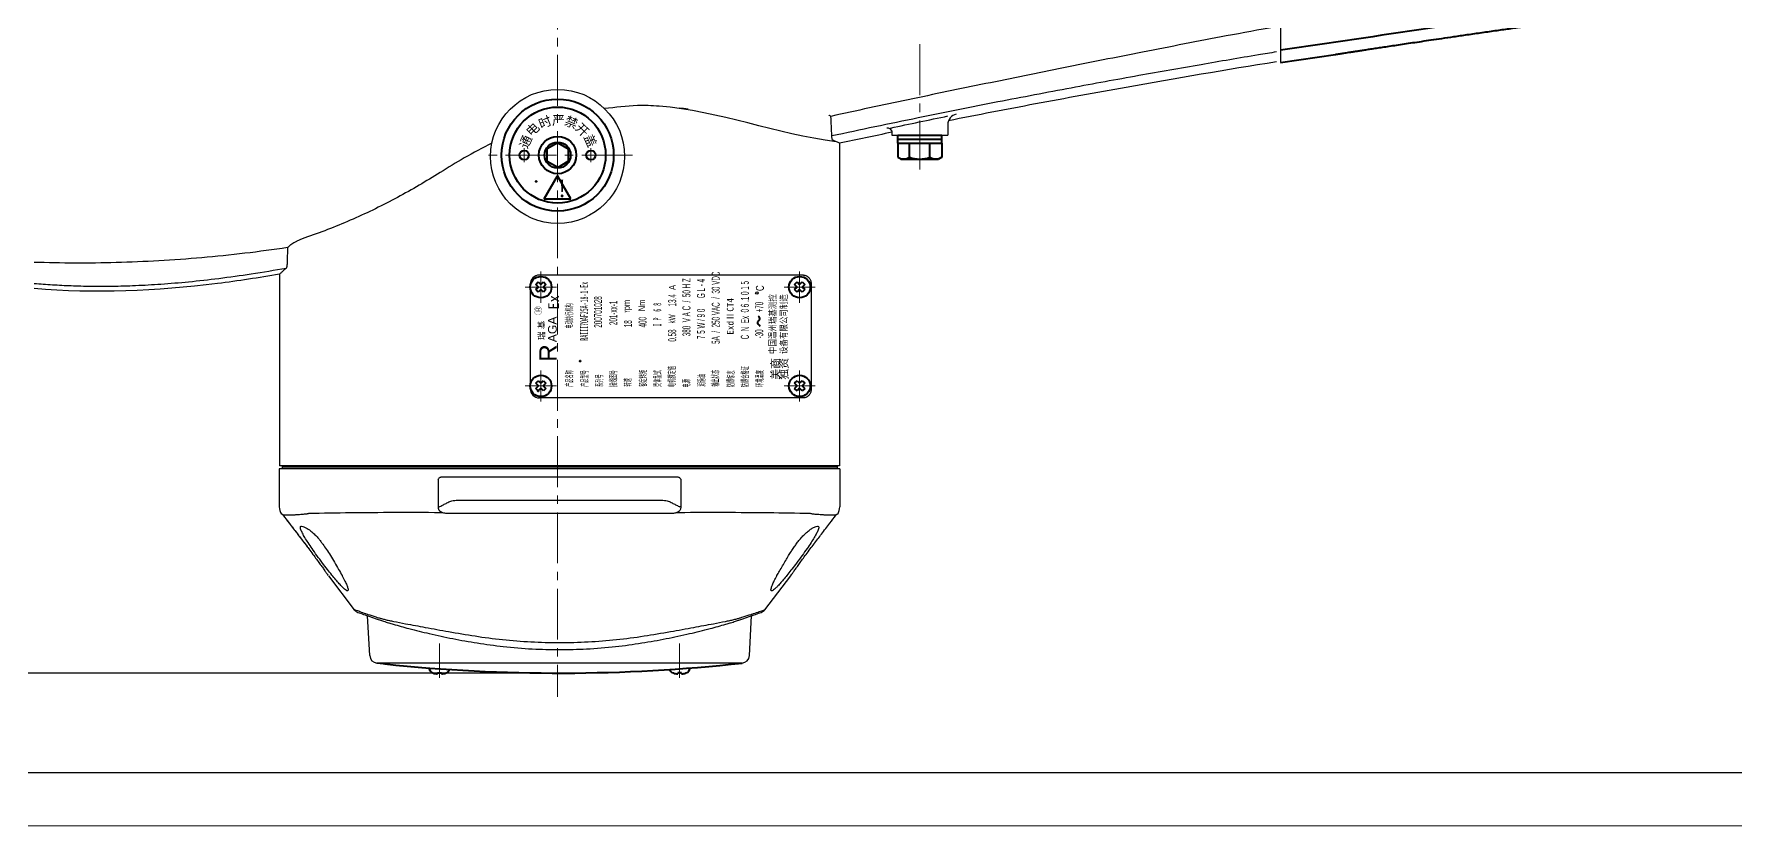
# Model space of a CAD drawing. Header units: millimetres. Extents: x 1758 to 4202, y 581 to 2263.
# Drawn here: x 2527 to 3165, y 581 to 878 of the extents above; entities that cross this region are included whole.
import ezdxf

# ---------------------------------------------------------------- set-up
doc = ezdxf.new("R2010")
doc.units = ezdxf.units.MM
doc.linetypes.add('CENTER2', pattern=[28.575, 19.05, -3.175, 3.175, -3.175])
for name, color, linetype, lineweight in [('1CEN', 4, 'CENTER2', 9), ('4-尺寸线', 3, 'Continuous', 13), ('单点划线', 1, 'CENTER2', 13), ('标注', 3, 'Continuous', 13), ('粗实线', 7, 'Continuous', 40), ('细实线', 3, 'Continuous', 13)]:
    doc.layers.add(name, color=color, linetype=linetype, lineweight=lineweight)
doc.styles.add('01', font='txt.shx')
doc.styles.add('STYLE1', font='txt.shx', dxfattribs={"width": 0.8, "height": 3, "bigfont": 'gbcbig.shx'})
doc.styles.add('style2', font='simhei.ttf')
doc.styles.add('STYLE5', font='SimSun.ttf', dxfattribs={"height": 3})
doc.styles.add('商标', font='SimSun.ttf')
doc.styles.add('英文3', font='arial.ttf')
doc.styles.add('英文RICH', font='arial.ttf', dxfattribs={"width": 0.45})
doc.dimstyles.new('工程标注', dxfattribs={"dimtxt": 6, "dimasz": 5, "dimexe": 1, "dimexo": 0, "dimgap": 1, "dimtad": 1, "dimdec": 0, "dimdsep": 46, "dimtxsty": 'STYLE1', "dimcen": 1, "dimclrd": 256, "dimclrt": 256, "dimadec": 0, "dimazin": 2, "dimtfac": 1, "dimtdec": 0, "dimtmove": 0, "dimatfit": 3, "dimfxl": 0, "dimtolj": 1, "dimarcsym": 0})

# ---------------------------------------------------------------- blocks, each defined once
blk = doc.blocks.new('*D9')
at = {"layer": 'DEFPOINTS', "color": 0, "ltscale": 10, "transparency": 16777216}
for p in [(2724.23, 1342.59), (2250.57, 638.45), (2724.23, 638.45)]:
    blk.add_point(p, dxfattribs=at)
at = {"layer": '细实线', "color": 0, "lineweight": -2, "ltscale": 10, "transparency": 16777216}
for p, q in [((2724.23, 1342.59), (2249.57, 1342.59)), ((2724.23, 638.45), (2249.57, 638.45))]:
    blk.add_line(p, q, dxfattribs=at)
at = {"layer": '细实线', "lineweight": -2, "ltscale": 10, "transparency": 16777216}
blk.add_line((2250.57, 1337.59), (2250.57, 643.45), dxfattribs=at)
at = {"layer": '细实线', "ltscale": 10, "transparency": 16777216}
for points in [[(2249.74, 1337.59), (2251.41, 1337.59), (2250.57, 1342.59)], [(2249.74, 643.45), (2251.41, 643.45), (2250.57, 638.45)]]:
    blk.add_solid(points, dxfattribs=at)
at = {"layer": '细实线', "ltscale": 10, "transparency": 16777216, "insert": (2242.07, 990.52), "char_height": 3, "attachment_point": 5, "rotation": 90, "style": 'STYLE1'}
blk.add_mtext('\\A1;{\\H5x;704}', dxfattribs=at)

msp = doc.modelspace()

# ---------------------------------------------------------------- hatches: boundary and pattern name
at = {"layer": '粗实线'}
for points in [[(2715.635, 822.682, 1), (2715.235, 822.682, 1)], [(2732.178, 755.357, 1), (2731.778, 755.357, 1)], [(2716.454, 744.223, 1), (2716.054, 744.223, 1)]]:
    msp.add_hatch(color=256, dxfattribs=at).paths.add_polyline_path(points)

# ---------------------------------------------------------------- linework, layer by layer
at = {"color": 7, "linetype": 'Continuous'}
for p, q in [((2994.508, 1099.722), (2994.508, 867.301)), ((2869.735, 843.964), (2869.735, 840.067)), ((2829.219, 836.988), (2829.219, 716.067)), ((2848.735, 841.655), (2848.735, 840.067)), ((2619.251, 787.931), (2619.251, 716.067)), ((2829.27, 715.039), (2619.2, 715.039)), ((2619.2, 715.039), (2619.2, 700.724)), ((2829.219, 716.067), (2619.251, 716.067)), ((2620.21, 716.067), (2620.21, 715.039)), ((2828.258, 715.567), (2620.212, 715.567)), ((2768.217, 715.567), (2768.217, 716.067)), ((2828.26, 716.067), (2828.26, 715.039)), ((2829.27, 715.039), (2829.27, 700.724)), ((2678.69, 711.038), (2678.69, 700.733)), ((2680.36, 712.038), (2768.109, 712.038)), ((2769.779, 700.733), (2769.779, 711.038)), ((2687.411, 703.249), (2761.059, 703.249)), ((2620.328, 698.033), (2619.985, 698.033)), ((2620.325, 698.033), (2620.565, 697.691)), ((2620.566, 697.689), (2620.568, 697.691)), ((2678.69, 700.733), (2679.087, 700.733)), ((2679.42, 699.171), (2679.494, 699.114)), ((2679.448, 698.671), (2679.518, 698.67)), ((2679.518, 698.67), (2680.343, 698.673)), ((2768.126, 698.673), (2768.951, 698.67)), ((2768.951, 698.67), (2769.022, 698.671)), ((2768.975, 699.114), (2769.05, 699.17)), ((2769.779, 700.733), (2769.383, 700.733)), ((2827.902, 697.691), (2827.903, 697.689)), ((2828.141, 698.033), (2828.484, 698.033)), ((2628.857, 686.847), (2628.856, 686.846)), ((2819.612, 686.847), (2819.613, 686.846)), ((2637.591, 674.935), (2647.309, 662.201)), ((2801.161, 662.201), (2810.879, 674.935)), ((2653.074, 645.007), (2652.294, 659.894)), ((2656.695, 658.381), (2656.696, 658.38)), ((2791.775, 658.381), (2791.775, 658.381)), ((2795.396, 645.007), (2796.176, 659.894)), ((2792.715, 642.18), (2655.755, 642.18)), ((2655.755, 642.18), (2661.714, 641.576))]:
    msp.add_line(p, q, dxfattribs=at)
for p, q in [((2848.735, 840.067), (2869.735, 840.067)), ((2815.658, 787.563), (2716.736, 787.563)), ((2713.236, 784.063), (2713.236, 745.063)), ((2713.236, 783.063), (2713.236, 746.063)), ((2818.597, 784.063), (2818.597, 745.063)), ((2815.658, 741.563), (2716.736, 741.563)), ((1782.957, 601.164), (4181.843, 601.164))]:
    msp.add_line(p, q)
at = {"const_width": 0.1}
msp.add_lwpolyline([(2716.16, 772.75, 1), (2716.16, 775.75, 1)], format="xyb", close=True, dxfattribs=at)
at = {"color": 7, "linetype": 'Continuous'}
for points in [[(2679.326, 711.704), (2679.37, 711.738), (2679.416, 711.77)], [(2769.054, 711.77), (2769.099, 711.738), (2769.144, 711.704)], [(2623.95, 697.704), (2624.021, 697.701), (2624.095, 697.692)], [(2824.374, 697.692), (2824.449, 697.701), (2824.52, 697.704)]]:
    msp.add_lwpolyline(points, dxfattribs=at)
msp.add_circle((2723.515, 832.059), 25.108, dxfattribs=at)
msp.add_circle((2798.198, 780.913), 0.455)
for centre, radius, start, end in [((2847.174, 840.9), 1.733, 25.813346, 98.080259), ((2873.735, 843.964), 4, 101.204323, 180), ((2716.736, 784.063), 3.5, 90, 180), ((2717.236, 783.063), 4, 90, 180), ((2814.236, 783.063), 4, 0, 90), ((2717.236, 746.063), 4, 180, 270), ((2716.736, 745.063), 3.5, 180, 270), ((2814.236, 746.063), 4, 270, 0)]:
    msp.add_arc(centre, radius, start, end)
for centre, radius, start, end in [((2624.201, 700.724), 5.002, 179.999998, 212.547758), ((2824.268, 700.724), 5.002, 327.452245, 0.000002), ((2649.694, 664.022), 3.001, 217.349362, 249.667574), ((2798.775, 664.022), 3.001, 290.332428, 322.650648), ((2656.071, 645.164), 3.001, 183, 263.954485), ((2792.399, 645.164), 3.001, 276.045515, 357)]:
    msp.add_arc(centre, radius, start, end, dxfattribs=at)
for points, knots in [([(2992.564, 880.59), (2986.424, 879.472), (2969.818, 876.39), (2943.336, 871.267), (2913.296, 865.265), (2883.996, 859.33), (2854.925, 853.335), (2835.585, 849.19), (2825.946, 847.07)], [80.1755459, 80.1755459, 80.1755459, 80.1755459, 98.8979295, 130.8461603, 161.0924422, 190.7999951, 220.5315689, 250.1381668, 250.1381668, 250.1381668, 250.1381668]), ([(2992.914, 871.206), (2990.668, 870.834), (2981.257, 869.266), (2964.076, 866.341), (2940.695, 862.222), (2915.317, 857.579), (2887.73, 852.323), (2857.811, 846.361), (2837.075, 842.019), (2826.307, 839.708)], [79.7256665, 79.7256665, 79.7256665, 79.7256665, 86.5549396, 108.3495572, 132.0087732, 157.7782846, 185.745657, 216.257774, 249.2996964, 249.2996964, 249.2996964, 249.2996964]), ([(2992.949, 867.503), (2974.14, 864.456), (2944, 859.345), (2903.037, 851.846), (2880.859, 847.554), (2869.998, 845.392)], [79.6370056, 79.6370056, 79.6370056, 79.6370056, 136.7984923, 171.3442618, 204.5660511, 204.5660511, 204.5660511, 204.5660511])]:
    msp.add_open_spline(points, degree=3, knots=knots, dxfattribs=at)
for points, start_tangent, end_tangent in [([(2827.961, 837.536), (2761.528, 850.863), (2753.43, 851.093), (2741.091, 849.989)], (-0.9922671, 0.1241213), (-0.9964883, -0.0837321)), ([(2825.946, 847.07), (2825.423, 847.362)], (-0.8721002, 0.4893274), (-0.8733257, 0.4871368)), ([(2826.307, 839.708), (2826.147, 843.448), (2825.946, 847.07)], (-0.0365444, 0.999332), (-0.0624223, 0.9980498)), ([(2698.91, 837.063), (2688.487, 831.459), (2679.438, 826.002)], (-0.8899984, -0.4559636), (-0.845509, -0.5339612)), ([(2826.7, 838.079), (2826.443, 838.591), (2826.353, 839.101), (2826.307, 839.708)], (-0.9192737, 0.3936189), (-0.0365445, 0.999332)), ([(2829.219, 836.988), (2828.103, 837.474), (2826.7, 838.079)], (-0.9163214, 0.4004435), (-0.9192584, 0.3936546)), ([(2679.438, 826.002), (2671.576, 821.221), (2663.505, 816.696), (2655.253, 812.471), (2646.856, 808.578), (2638.35, 805.039), (2629.778, 801.874)], (-0.845509, -0.5339612), (-0.9449727, -0.3271492)), ([(2622.302, 797.874), (2590.126, 794.092), (2558.002, 792.253), (2527.265, 792.359)], (-0.989251, -0.1462275), (-0.9994296, 0.0337709)), ([(2622.302, 797.874), (2622.192, 794.953), (2622.107, 791.976)], (-0.0426102, -0.9990918), (-0.0238952, -0.9997145)), ([(2623.047, 798.555), (2622.664, 798.205), (2622.302, 797.874)], (-0.738188, -0.674595), (-0.737426, -0.675428)), ([(2629.778, 801.874), (2628.427, 801.383), (2627.19, 800.885), (2626.076, 800.389), (2625.096, 799.901), (2624.26, 799.429), (2623.574, 798.978), (2623.047, 798.555)], (-0.9449727, -0.3271492), (-0.738188, -0.674595)), ([(2622.107, 791.976), (2622.067, 791.33), (2621.979, 790.756), (2621.719, 790.103)], (-0.0238953, -0.9997145), (-0.7524546, -0.6586441)), ([(2621.719, 790.103), (2608.703, 787.938), (2596.494, 786.231), (2585.191, 784.967), (2574.816, 784.099), (2565.306, 783.571), (2556.579, 783.327), (2548.55, 783.317), (2541.132, 783.5), (2534.236, 783.844), (2527.265, 784.324)], (-0.9843731, -0.1760954), (-0.9963024, 0.0859156)), ([(2619.251, 787.931), (2596.011, 784.411), (2527.265, 782.513)], (-0.9849686, -0.1727336), (-0.9963563, 0.0852879)), ([(2621.719, 790.103), (2620.336, 788.889), (2619.517, 788.166), (2619.251, 787.931)], (-0.7524531, -0.6586458), (-0.7486158, -0.6630041)), ([(2678.69, 711.038), (2679.006, 711.401), (2679.326, 711.704)], (0.6430498, 0.7658244), (0.7789246, 0.6271176)), ([(2679.416, 711.77), (2679.691, 711.913), (2680.007, 712.005), (2680.36, 712.038)], (0.8312798, 0.5558542), (1, 0)), ([(2768.109, 712.038), (2768.464, 712.005), (2768.779, 711.913), (2769.054, 711.77)], (1, 0), (0.8312798, -0.5558542)), ([(2769.144, 711.704), (2769.464, 711.401), (2769.779, 711.038)], (0.7789246, -0.6271176), (0.6430498, -0.7658244)), ([(2679.087, 700.733), (2680.38, 701.368), (2681.708, 702.048), (2683.075, 702.776)], (0.9015582, 0.4326579), (0.879312, 0.4762462)), ([(2683.075, 702.776), (2683.867, 702.995), (2684.938, 703.144), (2686.164, 703.226), (2687.411, 703.249)], (0.9264765, 0.3763527), (1, -0.0000116)), ([(2761.059, 703.249), (2762.303, 703.226), (2763.529, 703.145), (2764.602, 702.995), (2765.394, 702.776)], (1, 0.0000063), (0.9264618, -0.3763889)), ([(2765.394, 702.776), (2766.762, 702.048), (2768.09, 701.368), (2769.383, 700.733)], (0.879312, -0.4762462), (0.9015582, -0.4326579)), ([(2620.328, 698.033), (2620.385, 697.947)], (0.5389661, -0.8423274), (0.5560575, -0.8311438)), ([(2620.385, 697.947), (2620.509, 697.769)], (0.5560575, -0.8311438), (0.5913282, -0.806431)), ([(2620.509, 697.769), (2620.568, 697.691)], (0.5913282, -0.806431), (0.6069053, -0.7947742)), ([(2620.566, 697.689), (2622.901, 694.637), (2625.979, 690.609), (2628.856, 686.846)], (0.607487, -0.7943296), (0.6072023, -0.7945473)), ([(2620.568, 697.691), (2620.97, 697.693)], (0.999995, 0.0031582), (0.9999946, 0.0032773)), ([(2620.568, 697.691), (2623.309, 694.106), (2626.072, 690.492), (2628.857, 686.847)], (0.6074964, -0.7943224), (0.607207, -0.7945437)), ([(2620.97, 697.693), (2621.477, 697.693), (2622.045, 697.693), (2622.653, 697.696), (2623.29, 697.7), (2623.95, 697.704)], (0.9999946, 0.0032773), (0.9999928, 0.0037819)), ([(2624.095, 697.692), (2624.36, 697.72), (2624.702, 697.757), (2625.137, 697.802), (2625.687, 697.851), (2626.375, 697.902), (2627.229, 697.96), (2628.287, 698.037), (2629.603, 698.18)], (0.9955364, 0.0943786), (0.988949, 0.1482558)), ([(2629.603, 698.18), (2629.915, 698.241), (2630.248, 698.347)], (0.9904029, 0.1382101), (0.9345027, 0.3559561)), ([(2630.248, 698.347), (2645.917, 698.598), (2662.325, 698.699), (2679.448, 698.671)], (0.9997644, 0.0217073), (0.9999866, -0.0051834)), ([(2678.69, 700.733), (2678.708, 700.457), (2678.763, 700.181), (2678.857, 699.908), (2678.992, 699.645), (2679.164, 699.4)], (0.000026, -1), (0.6281624, -0.7780823)), ([(2679.164, 699.4), (2679.42, 699.171)], (0.6958842, -0.718154), (0.7869006, -0.6170798)), ([(2679.494, 699.114), (2679.892, 698.867), (2680.343, 698.673)], (0.8043587, -0.594144), (0.9441741, -0.3294471)), ([(2680.343, 698.673), (2681.082, 698.456), (2681.905, 698.381)], (0.9224703, -0.3860681), (0.9999997, -0.0008061)), ([(2681.905, 698.381), (2684.857, 698.378), (2688.123, 698.376), (2691.76, 698.373), (2695.822, 698.371), (2700.364, 698.369), (2705.435, 698.367), (2711.061, 698.365), (2717.292, 698.364), (2724.235, 698.364)], (0.9999995, -0.0010437), (1, -0.0000029)), ([(2724.235, 698.364), (2731.137, 698.364), (2737.344, 698.365), (2742.957, 698.367), (2748.024, 698.369), (2752.573, 698.371), (2756.65, 698.373), (2760.307, 698.375), (2763.594, 698.378), (2766.564, 698.381)], (1, 0.000003), (0.9999995, 0.0010439)), ([(2766.564, 698.381), (2767.13, 698.416), (2767.653, 698.515), (2768.126, 698.673)], (0.9999994, 0.0011111), (0.922764, 0.3853656)), ([(2768.126, 698.673), (2768.58, 698.868), (2768.975, 699.114)], (0.9440272, 0.3298675), (0.8040407, 0.5945743)), ([(2769.022, 698.671), (2786.144, 698.699), (2802.552, 698.598), (2818.222, 698.347)], (0.9999866, 0.0051825), (0.9997644, -0.0217068)), ([(2769.05, 699.17), (2769.305, 699.4)], (0.7869199, 0.6170552), (0.6958941, 0.7181444)), ([(2769.305, 699.4), (2769.566, 699.806), (2769.724, 700.254), (2769.779, 700.733)], (0.6270115, 0.77901), (-0.0007388, 0.9999997)), ([(2818.222, 698.347), (2818.558, 698.24), (2818.867, 698.18)], (0.9321075, -0.3621816), (0.9896672, -0.1433836)), ([(2818.867, 698.18), (2820.294, 698.028), (2821.439, 697.946), (2822.347, 697.884), (2823.06, 697.827), (2823.618, 697.773), (2824.049, 697.726), (2824.374, 697.692)], (0.9889927, -0.1479646), (0.9954739, -0.0950356)), ([(2819.613, 686.846), (2822.449, 690.555), (2825.527, 694.582), (2827.903, 697.689)], (0.607202, 0.7945475), (0.6074867, 0.7943299)), ([(2824.52, 697.704), (2825.201, 697.7), (2825.854, 697.695), (2826.468, 697.692), (2827.03, 697.693), (2827.519, 697.693), (2827.902, 697.691)], (0.9999929, -0.0037811), (0.9999938, -0.0035207)), ([(2827.902, 697.691), (2827.959, 697.767)], (0.6069081, 0.794772), (0.5917975, 0.8060867)), ([(2827.959, 697.767), (2828.085, 697.948)], (0.5917975, 0.8060867), (0.5558936, 0.8312535)), ([(2828.085, 697.948), (2828.141, 698.033)], (0.5558935, 0.8312535), (0.5389445, 0.8423413)), ([(2627.323, 692.088), (2627.097, 692.933), (2627.19, 693.382), (2627.554, 693.465)], (-0.368783, 0.9295155), (0.9856516, -0.1687923)), ([(2635.417, 679.65), (2633.278, 682.548), (2631.466, 685.113), (2629.962, 687.358), (2628.766, 689.276), (2627.883, 690.86), (2627.323, 692.088)], (-0.6018231, 0.7986295), (-0.368783, 0.9295155)), ([(2627.554, 693.465), (2628.375, 693.241)], (0.9911632, -0.1326478), (0.9348212, -0.3551186)), ([(2628.375, 693.241), (2629.403, 692.759), (2630.487, 692.07), (2631.636, 691.156), (2632.826, 690.014), (2633.854, 688.873), (2634.73, 687.795)], (0.9348212, -0.3551186), (0.6144078, -0.7889886)), ([(2812.982, 686.789), (2813.979, 688.099), (2815.15, 689.484), (2816.492, 690.848), (2817.785, 691.926), (2818.952, 692.695), (2820.036, 693.219)], (0.5898409, 0.8075195), (0.9309304, 0.3651965)), ([(2821.147, 692.091), (2820.589, 690.864), (2819.706, 689.281), (2818.511, 687.363), (2817.007, 685.119), (2815.194, 682.552), (2813.053, 679.65)], (-0.3685846, -0.9295942), (-0.6017965, -0.7986495)), ([(2820.036, 693.219), (2820.915, 693.465)], (0.9309304, 0.3651965), (0.9911514, 0.132736)), ([(2820.915, 693.465), (2821.279, 693.382), (2821.372, 692.934), (2821.147, 692.091)], (0.9856575, 0.1687579), (-0.3685846, -0.9295942)), ([(2628.856, 686.846), (2630.244, 685.017), (2631.808, 682.927), (2633.145, 681.116), (2634.312, 679.517), (2635.351, 678.078), (2636.253, 676.819), (2636.964, 675.819)], (0.6071963, -0.7945519), (0.5784559, -0.8157137)), ([(2628.857, 686.847), (2629.826, 685.574)], (0.6071981, -0.7945505), (0.6035787, -0.7973035)), ([(2629.826, 685.574), (2630.354, 684.875)], (0.6035787, -0.7973035), (0.6016159, -0.7987855)), ([(2634.73, 687.795), (2635.488, 686.789)], (0.6144078, -0.7889886), (0.5898411, -0.8075193)), ([(2635.488, 686.789), (2636.875, 684.795), (2638.325, 682.537), (2639.869, 679.987), (2641.431, 677.291), (2642.735, 674.954)], (0.5898284, -0.8075286), (0.4793346, -0.8776322)), ([(2805.734, 674.953), (2806.69, 676.675), (2807.841, 678.69), (2809.002, 680.662), (2810.1, 682.465), (2811.12, 684.073), (2812.075, 685.506)], (0.4793511, 0.8776232), (0.5652924, 0.8248906)), ([(2811.505, 675.819), (2812.214, 676.815), (2813.112, 678.069), (2814.148, 679.503), (2815.311, 681.097), (2816.643, 682.902), (2818.198, 684.981), (2819.614, 686.846)], (0.5785374, 0.8156559), (0.6072004, 0.7945487)), ([(2812.075, 685.506), (2812.982, 686.789)], (0.5652924, 0.8248906), (0.5898513, 0.8075119)), ([(2643.674, 669.881), (2642.787, 670.717), (2641.677, 671.899), (2640.377, 673.393), (2638.893, 675.189), (2637.237, 677.275), (2635.417, 679.65)], (-0.7642895, 0.6448733), (-0.6018097, 0.7986395)), ([(2813.053, 679.65), (2811.365, 677.445), (2809.822, 675.494), (2808.422, 673.785), (2807.177, 672.331), (2806.096, 671.143), (2805.189, 670.235), (2804.481, 669.627)], (-0.6017948, -0.7986507), (-0.778435, -0.6277252)), ([(2636.964, 675.819), (2637.419, 675.177), (2637.565, 674.97)], (0.5784559, -0.8157137), (0.5767748, -0.8169032)), ([(2642.735, 674.954), (2642.803, 674.829)], (0.4793347, -0.8776322), (0.4783882, -0.8781484)), ([(2642.803, 674.829), (2643.797, 672.925), (2644.497, 671.378)], (0.4818478, -0.8762549), (0.3552959, -0.9347539)), ([(2644.898, 670.221), (2644.983, 669.509), (2644.775, 669.256), (2644.331, 669.396), (2643.674, 669.881)], (0.3306269, -0.9437616), (-0.7642895, 0.6448733)), ([(2644.497, 671.378), (2644.898, 670.221)], (0.3552959, -0.9347539), (0.3306269, -0.9437616)), ([(2804.481, 669.627), (2803.951, 669.303), (2803.603, 669.287), (2803.478, 669.64), (2803.621, 670.399)], (-0.778435, -0.6277252), (0.3197551, 0.9475002)), ([(2803.621, 670.399), (2804.038, 671.537), (2804.721, 673.023), (2805.666, 674.827)], (0.3197551, 0.9475002), (0.4818251, 0.8762674)), ([(2805.666, 674.827), (2805.734, 674.953)], (0.4783843, 0.8781506), (0.4793511, 0.8776232)), ([(2810.879, 674.935), (2811.051, 675.178), (2811.505, 675.819)], (0.5765519, 0.8170605), (0.5785374, 0.8156559)), ([(2649.835, 661.317), (2648.066, 661.933), (2647.309, 662.201), (2648.007, 661.954)], (-0.9462889, 0.3233224), (0.9427904, -0.3333861)), ([(2648.651, 661.208), (2649.602, 660.859), (2649.633, 660.848)], (0.937991, -0.3466596), (0.9394665, -0.3426406)), ([(2649.633, 660.848), (2651.883, 660.039)], (0.9394665, -0.3426406), (0.9424608, -0.3343167)), ([(2649.835, 661.317), (2652.079, 660.559)], (0.946266, -0.3233895), (0.9484776, -0.3168441)), ([(2651.883, 660.039), (2652.426, 659.846)], (0.9424608, -0.3343167), (0.9431063, -0.3324914)), ([(2652.079, 660.559), (2652.374, 660.461)], (0.9484776, -0.3168441), (0.9488335, -0.3157767)), ([(2652.374, 660.461), (2655.353, 659.492)], (0.9488335, -0.3157767), (0.9532093, -0.3023111)), ([(2652.426, 659.846), (2655.15, 658.902)], (0.9431063, -0.3324914), (0.9465069, -0.3226835)), ([(2655.15, 658.902), (2656.696, 658.38)], (0.9465069, -0.3226835), (0.9486381, -0.3163634)), ([(2655.353, 659.492), (2656.376, 659.18)], (0.9539067, -0.3001032), (0.9590955, -0.2830826)), ([(2656.376, 659.18), (2657.536, 658.851)], (0.9590955, -0.2830826), (0.9649766, -0.262336)), ([(2656.695, 658.381), (2658.234, 657.876), (2660.165, 657.271)], (0.9485936, -0.3164968), (0.9564524, -0.2918883)), ([(2657.536, 658.851), (2658.874, 658.507), (2660.444, 658.16)], (0.9649766, -0.262336), (0.9808541, -0.1947442)), ([(2660.165, 657.271), (2660.228, 657.252), (2661.854, 656.769)], (0.9564524, -0.2918883), (0.9605064, -0.2782578)), ([(2660.444, 658.16), (2662.063, 657.825)], (0.9784617, -0.2064284), (0.9800859, -0.1985738)), ([(2662.063, 657.825), (2666.511, 656.959), (2673.887, 655.589), (2682.675, 654.001), (2692.56, 652.344)], (0.9800859, -0.1985738), (0.9878362, -0.1554982)), ([(2755.911, 652.345), (2765.797, 654.001), (2774.585, 655.59), (2781.961, 656.959), (2786.408, 657.826)], (0.9878346, 0.1555081), (0.9800848, 0.1985797)), ([(2786.408, 657.826), (2788.027, 658.16)], (0.9800848, 0.1985797), (0.9784611, 0.2064313)), ([(2786.617, 656.769), (2788.205, 657.241), (2788.305, 657.271)], (0.9605058, 0.27826), (0.9564524, 0.2918882)), ([(2788.027, 658.16), (2789.623, 658.514), (2790.972, 658.861)], (0.9808539, 0.1947452), (0.9647853, 0.2630387)), ([(2788.305, 657.271), (2790.203, 657.866), (2791.775, 658.381)], (0.9564524, 0.2918882), (0.9485914, 0.3165033)), ([(2790.972, 658.861), (2792.123, 659.189)], (0.9647853, 0.2630387), (0.9589483, 0.2835808)), ([(2791.775, 658.381), (2793.321, 658.902)], (0.948638, 0.3163635), (0.9465037, 0.3226931)), ([(2792.123, 659.189), (2793.118, 659.492)], (0.9589483, 0.2835809), (0.9539046, 0.3001099)), ([(2793.118, 659.492), (2796.086, 660.458)], (0.9532073, 0.3023176), (0.9488407, 0.3157553)), ([(2793.321, 658.902), (2796.028, 659.841)], (0.9465037, 0.3226931), (0.9431237, 0.3324419)), ([(2796.028, 659.841), (2796.587, 660.039)], (0.9431237, 0.3324419), (0.9424615, 0.3343146)), ([(2796.086, 660.458), (2796.391, 660.559)], (0.9488406, 0.3157553), (0.9484726, 0.3168592)), ([(2796.176, 659.893), (2796.587, 660.039)], (0.942944, 0.3329514), (0.9424526, 0.3343399)), ([(2796.391, 660.559), (2798.618, 661.312)], (0.9484726, 0.3168592), (0.9463006, 0.323288)), ([(2796.587, 660.039), (2798.837, 660.848)], (0.9424616, 0.3343146), (0.9394684, 0.3426356)), ([(2798.618, 661.312), (2798.668, 661.329)], (0.9463006, 0.323288), (0.9462448, 0.3234514)), ([(2798.668, 661.329), (2800.448, 661.949)], (0.9462448, 0.3234513), (0.9428034, 0.3333494)), ([(2798.837, 660.848), (2799.818, 661.208)], (0.9394684, 0.3426356), (0.9379941, 0.3466513)), ([(2661.854, 656.769), (2667.787, 655.131), (2675.427, 653.248), (2684.203, 651.367), (2693.374, 649.728)], (0.9605162, -0.2782242), (0.9874496, -0.1579346)), ([(2692.56, 652.344), (2702.872, 651.002), (2713.501, 650.163), (2724.235, 649.88)], (0.9882024, -0.1531535), (1, -0.0000325)), ([(2724.235, 649.88), (2734.97, 650.163), (2745.599, 651.002), (2755.911, 652.345)], (1, 0.0000331), (0.9882018, 0.1531577)), ([(2755.097, 649.728), (2764.212, 651.356), (2772.993, 653.237), (2780.639, 655.12), (2786.617, 656.769)], (0.9874482, 0.1579434), (0.9605158, 0.2782253)), ([(2693.374, 649.728), (2703.152, 648.406), (2714.011, 647.517), (2724.235, 647.244)], (0.9874512, -0.1579243), (1, -0.0000081)), ([(2724.235, 647.244), (2734.394, 647.514), (2745.256, 648.399), (2755.097, 649.728)], (1, 0.0000065), (0.9874498, 0.1579333))]:
    msp.add_spline(points, degree=3, dxfattribs=dict(at, start_tangent=start_tangent, end_tangent=end_tangent))
for points in [[(2772.427, 849.752), (2771.294, 849.879), (2770.162, 850.013), (2769.032, 850.155)], [(2825.423, 847.362), (2825.364, 847.396), (2825.303, 847.426), (2825.241, 847.455)], [(2848.29, 842.678), (2855.46, 844.218), (2862.635, 845.734), (2869.816, 847.225)], [(2848.735, 841.081), (2842.225, 839.738), (2835.72, 838.373), (2829.219, 836.988)], [(2800.448, 661.949), (2800.593, 662), (2800.861, 661.995), (2801.026, 662.037)], [(2801.161, 662.201), (2801.161, 662.201), (2801.161, 662.201), (2801.161, 662.201)]]:
    msp.add_open_spline(points, degree=3, dxfattribs=at)
for points, start_tangent, end_tangent in [([(2815.658, 787.563), (2816.566, 787.392), (2817.385, 786.894), (2818.035, 786.12), (2818.453, 785.144), (2818.597, 784.063)], (1, 0), (0, -1)), ([(2818.597, 745.063), (2818.453, 743.981), (2818.035, 743.006), (2817.385, 742.231), (2816.566, 741.734), (2815.658, 741.563)], (0, -1), (-1, 0))]:
    msp.add_spline(points, degree=3, dxfattribs=dict(start_tangent=start_tangent, end_tangent=end_tangent))
at = {"layer": '1CEN', "color": 1}
msp.add_line((2859.235, 874.094), (2859.235, 827.177), dxfattribs=at)
at = {"layer": 'DEFPOINTS', "color": 0, "linetype": 'ByBlock'}
for p in [(2713.236, 783.063), (2749.61, 780.063), (2806.029, 742.042)]:
    msp.add_point(p, dxfattribs=at)
at = {"layer": '单点划线'}
for p, q in [((2723.515, 1355.859), (2723.515, 629.565)), ((2711.015, 835.204), (2711.015, 829.894)), ((2736.015, 835.204), (2736.015, 829.894)), ((2717.236, 788.89), (2717.236, 777.236)), ((2814.236, 788.89), (2814.236, 777.236)), ((2711.409, 783.063), (2723.063, 783.063)), ((2808.409, 783.063), (2820.063, 783.063)), ((2717.236, 751.89), (2717.236, 740.236)), ((2814.236, 751.89), (2814.236, 740.236)), ((2711.409, 746.063), (2723.063, 746.063)), ((2808.409, 746.063), (2820.063, 746.063)), ((2679.235, 649.548), (2679.235, 636.656)), ((2769.235, 649.548), (2769.235, 636.656))]:
    msp.add_line(p, q, dxfattribs=at)
at = {"layer": '单点划线', "color": 1}
msp.add_line((2751.621, 832.549), (2695.407, 832.549), dxfattribs=at)
at = {"layer": '粗实线', "color": 0}
msp.add_line((2994.508, 867.266), (3015.14, 870.302), dxfattribs=at)
at = {"layer": '粗实线'}
for p, q in [((2723.547, 837.149), (2719.58, 834.933)), ((2723.546, 837.149), (2727.482, 834.877)), ((2850.985, 837.046), (2850.985, 831.772)), ((2850.985, 837.046), (2850.985, 831.772)), ((2855.435, 831.772), (2855.435, 837.046)), ((2863.035, 831.772), (2863.035, 837.046)), ((2867.485, 837.046), (2867.485, 831.772)), ((2719.514, 834.82), (2719.514, 830.278)), ((2723.547, 827.949), (2719.58, 830.165)), ((2723.546, 827.949), (2727.482, 830.221)), ((2727.514, 834.821), (2727.514, 830.277)), ((2850.985, 831.772), (2852.201, 831.054)), ((2852.201, 831.054), (2866.268, 831.054)), ((2867.485, 831.772), (2866.268, 831.054)), ((2715.346, 784.096), (2716.254, 785.004)), ((2716.254, 785.004), (2717.236, 784.022)), ((2717.236, 784.022), (2718.219, 785.004)), ((2718.219, 785.004), (2719.127, 784.096)), ((2812.346, 784.096), (2813.254, 785.004)), ((2813.254, 785.004), (2814.236, 784.022)), ((2814.236, 784.022), (2815.219, 785.004)), ((2815.219, 785.004), (2816.127, 784.096)), ((2716.328, 783.114), (2715.346, 784.096)), ((2715.346, 782.132), (2716.328, 783.114)), ((2716.254, 781.223), (2715.346, 782.132)), ((2717.236, 782.205), (2716.254, 781.223)), ((2718.219, 781.223), (2717.236, 782.205)), ((2719.127, 784.096), (2718.145, 783.114)), ((2718.145, 783.114), (2719.127, 782.132)), ((2719.127, 782.132), (2718.219, 781.223)), ((2813.328, 783.114), (2812.346, 784.096)), ((2812.346, 782.132), (2813.328, 783.114)), ((2813.254, 781.223), (2812.346, 782.132)), ((2814.236, 782.205), (2813.254, 781.223)), ((2815.219, 781.223), (2814.236, 782.205)), ((2816.127, 784.096), (2815.145, 783.114)), ((2815.145, 783.114), (2816.127, 782.132)), ((2816.127, 782.132), (2815.219, 781.223)), ((2715.346, 747.096), (2716.254, 748.004)), ((2716.328, 746.114), (2715.346, 747.096)), ((2716.254, 748.004), (2717.236, 747.022)), ((2717.236, 747.022), (2718.219, 748.004)), ((2719.127, 747.096), (2718.145, 746.114)), ((2718.219, 748.004), (2719.127, 747.096)), ((2812.346, 747.096), (2813.254, 748.004)), ((2813.328, 746.114), (2812.346, 747.096)), ((2813.254, 748.004), (2814.236, 747.022)), ((2814.236, 747.022), (2815.219, 748.004)), ((2816.127, 747.096), (2815.145, 746.114)), ((2815.219, 748.004), (2816.127, 747.096)), ((2715.346, 745.132), (2716.328, 746.114)), ((2716.254, 744.223), (2715.346, 745.132)), ((2717.236, 745.205), (2716.254, 744.223)), ((2718.219, 744.223), (2717.236, 745.205)), ((2718.145, 746.114), (2719.127, 745.132)), ((2719.127, 745.132), (2718.219, 744.223)), ((2812.346, 745.132), (2813.328, 746.114)), ((2813.254, 744.223), (2812.346, 745.132)), ((2814.236, 745.205), (2813.254, 744.223)), ((2815.219, 744.223), (2814.236, 745.205)), ((2815.145, 746.114), (2816.127, 745.132)), ((2816.127, 745.132), (2815.219, 744.223)), ((2678.521, 638.109), (2678.521, 638.519)), ((2678.521, 638.519), (2679.949, 638.519)), ((2679.949, 638.109), (2679.949, 638.519)), ((2769.949, 638.519), (2768.521, 638.519)), ((2768.521, 638.109), (2768.521, 638.519)), ((2769.949, 638.109), (2769.949, 638.519))]:
    msp.add_line(p, q, dxfattribs=at)
at = {"layer": '粗实线', "ltscale": 10}
for p, q in [((2850.985, 840.067), (2867.485, 840.067)), ((2850.985, 837.046), (2850.985, 840.046)), ((2850.985, 838.546), (2867.485, 838.546)), ((2850.985, 837.046), (2867.485, 837.046)), ((2867.485, 837.046), (2867.485, 840.046))]:
    msp.add_line(p, q, dxfattribs=at)
at = {"layer": '粗实线', "color": 2}
for p, q in [((2718.515, 816.149), (2723.515, 824.809)), ((2728.514, 816.149), (2723.515, 824.809)), ((2718.515, 816.149), (2728.514, 816.149))]:
    msp.add_line(p, q, dxfattribs=at)
at = {"layer": '粗实线'}
for centre, radius in [((2723.515, 832.549), 21), ((2723.515, 832.549), 18), ((2723.515, 832.549), 7), ((2723.514, 832.549), 4.867), ((2711.015, 832.549), 1.75), ((2736.015, 832.549), 1.75), ((2715.435, 822.682), 0.2), ((2717.236, 783.063), 4), ((2814.236, 783.063), 4), ((2731.978, 755.357), 0.2), ((2717.236, 746.063), 4), ((2814.236, 746.063), 4), ((2716.254, 744.223), 0.2)]:
    msp.add_circle(centre, radius, dxfattribs=at)
for centre, radius, start, end in [((2853.21, 835.152), 4.046, 236.642358, 303.357642), ((2859.235, 841.339), 10.294, 248.336671, 291.663329), ((2865.26, 835.152), 4.046, 236.642358, 303.357642), ((2724.315, 1267.597), 629.146, 264.01673, 276.239911), ((2677.778, 640.843), 2.559, 186.311582, 246.72304), ((2678.914, 644.117), 6.02, 249.107194, 266.255257), ((2679.556, 644.117), 6.02, 273.744743, 290.892806), ((2680.692, 640.843), 2.559, 293.27696, 336.114218), ((2767.778, 640.842), 2.559, 203.884982, 246.72224), ((2768.914, 644.116), 6.02, 249.106394, 266.254457), ((2769.556, 644.116), 6.02, 273.743944, 290.892006), ((2770.692, 640.842), 2.559, 293.27616, 353.687618)]:
    msp.add_arc(centre, radius, start, end, dxfattribs=at)
at = {"layer": '粗实线', "color": 0}
for points, start_tangent, end_tangent in [([(3155.004, 894.928), (3102.782, 887.508), (3049.748, 879.994), (2994.508, 871.845)], (-0.9901087, -0.1403022), (-0.9901139, -0.1402656)), ([(3015.408, 870.343), (3015.466, 870.352), (3015.877, 870.415), (3016.436, 870.502), (3017.1, 870.604), (3017.842, 870.718), (3018.669, 870.845), (3019.6, 870.987), (3020.662, 871.15), (3021.874, 871.335), (3023.244, 871.545), (3024.775, 871.778), (3026.475, 872.037), (3028.36, 872.323), (3030.447, 872.639), (3032.741, 872.985), (3035.24, 873.361), (3037.976, 873.771), (3040.931, 874.213), (3044.048, 874.677), (3047.365, 875.169), (3050.977, 875.702), (3054.972, 876.289), (3059.439, 876.942), (3064.489, 877.675), (3070.063, 878.478), (3075.629, 879.275), (3080.827, 880.013), (3085.709, 880.702), (3090.307, 881.347), (3094.651, 881.952), (3098.778, 882.524), (3102.658, 883.058), (3106.182, 883.541), (3109.333, 883.971), (3112.182, 884.358), (3114.772, 884.709), (3117.128, 885.026), (3119.275, 885.315), (3121.239, 885.578), (3123.043, 885.819), (3124.704, 886.041), (3126.232, 886.244), (3127.638, 886.431), (3128.933, 886.602), (3130.13, 886.761), (3131.235, 886.906), (3132.252, 887.041), (3133.185, 887.164), (3134.039, 887.276), (3134.816, 887.378), (3135.517, 887.47), (3136.142, 887.552), (3136.682, 887.622)], (0.9883398, 0.1522643), (0.9914906, 0.1301785)), ([(3015.14, 870.302), (3015.408, 870.343)], (0.9883323, 0.1523128), (0.9883398, 0.1522643))]:
    msp.add_spline(points, degree=3, dxfattribs=dict(at, start_tangent=start_tangent, end_tangent=end_tangent))
at = {"layer": '粗实线'}
msp.add_spline([(2799.377, 768.364), (2798.616, 770.007), (2799.337, 771.049), (2798.816, 772.25)], degree=3, dxfattribs=at)
at = {"layer": '细实线', "color": 3}
msp.add_line((1757.957, 581.164), (4201.843, 581.164), dxfattribs=at)

# ---------------------------------------------------------------- texts
for s, height, style, width, p in [('   A', 2.5, '英文3', 0.8, (2767.707, 779.694)), ('C', 3, '英文3', 0.7, (2800.845, 781.615)), ('电动执行机构', 2.5, '英文RICH', 0.45, (2729.088, 767.557)), ('rpm', 2.5, '英文3', 0.8, (2750.609, 773.496)), ('Nm', 2.5, '英文3', 0.8, (2756.303, 774.029)), ('kW', 2.5, '英文3', 0.55, (2767.608, 769.407)), ('电机额定值', 2.5, '英文RICH', 0.45, (2767.53, 745.588)), ('防爆合格证', 2.5, '英文RICH', 0.45, (2794.999, 745.552)), ('产品名称', 2.5, '英文RICH', 0.45, (2729.128, 745.674)), ('产品型号', 2.5, '英文RICH', 0.45, (2734.869, 745.674)), ('系列号', 2.5, '英文RICH', 0.45, (2740.356, 745.674)), ('接线图号', 2.5, '英文RICH', 0.45, (2745.644, 745.674)), ('转速', 2.5, '英文RICH', 0.45, (2750.998, 745.789)), ('额定转矩', 2.5, '英文RICH', 0.45, (2756.752, 745.789)), ('壳体型式', 2.5, '英文RICH', 0.45, (2762.179, 745.69)), ('电源', 2.5, '英文RICH', 0.45, (2773.024, 745.445)), ('润滑油', 2.5, '英文RICH', 0.45, (2778.705, 745.794)), ('输出状态', 2.5, '英文RICH', 0.45, (2783.87, 745.784)), ('防爆标志', 2.5, '英文RICH', 0.45, (2789.634, 745.549)), ('环境温度', 2.5, '英文RICH', 0.45, (2800.462, 745.668))]:
    msp.add_text(s, height=height, rotation=90, dxfattribs=dict(style=style, width=width)).set_placement(p)
at = {"attachment_point": 1, "rotation": 90}
for s, insert, char_height, width, style in [('{\\fSimSun|b0|i0|c134|p2;RAIII70AF25A-18-1-Ex}', (2731.945, 763.021), 3, 36.03068, '英文RICH'), ('13.4', (2764.961, 775.859), 3, 36.03068, '英文RICH'), ('380  V A C  /  50 H Z', (2770.3, 764.659), 3, 36.03068, '英文RICH'), ('7 5 W / 9 0      G L - 4', (2775.759, 763.617), 3, 36.03068, '英文RICH'), ('5A  /  250 VAC  /  30 VDC', (2781.284, 761.808), 3, 36.03068, '英文RICH'), ('C  N  Ex  0 6 .1 0 1 5', (2792.199, 763.509), 3, 36.03068, '英文RICH'), ('\\fﾺￚￌﾣﾤ|b0|i0|c134|p2;中国温州瑞基测控\\P设备有限公司制造', (2802.832, 758.02), 2.5, 95.4129, 'STYLE1'), ('200701028', (2737.162, 767.86), 3, 36.03068, '英文RICH'), ('201-xx-1', (2742.875, 768.83), 3, 36.03068, '英文RICH'), ('{\\C256;+70}', (2797.577, 773.581), 3, 8.37385, '英文RICH'), ('18', (2748.365, 768.047), 3, 36.03068, '英文RICH'), ('400', (2753.855, 767.977), 3, 36.03068, '英文RICH'), ('0.58', (2764.961, 762.645), 3, 36.03068, '英文RICH'), ('{\\C256;-30}', (2797.577, 763.842), 3, 8.37385, '英文RICH'), ('\\f\uffc1ﾥￊ￩|b0|i0|c134|p49;美商', (2803.647, 748.363), 3, 26.826, 'style2'), ('\\f\uffc1ﾥￊ￩|b0|i0|c134|p49;独资', (2806.778, 748.363), 3, 26.826, 'style2')]:
    msp.add_mtext(s, dxfattribs=dict(at, insert=insert, char_height=char_height, width=width, style=style))
at = {"color": 1, "insert": (2786.948, 765.269), "char_height": 2.5, "width": 14.29983, "attachment_point": 1, "rotation": 90, "style": 'style2'}
msp.add_mtext('Exd{\\fFangSong_GB2312|b0|i0|c134|p49;Ⅱ}CT4', dxfattribs=at)
at = {"layer": '4-尺寸线', "color": 0, "insert": (2715.27, 773.795), "char_height": 1.76256, "width": 1.80677, "attachment_point": 1, "rotation": 90, "style": 'STYLE5'}
msp.add_mtext('\\fArial Narrow|b0|i0|c0|p34;R', dxfattribs=at)
at = {"layer": '标注', "insert": (2720.023, 774.621), "char_height": 4, "width": 20.60411, "attachment_point": 1, "rotation": 90, "style": '01'}
msp.add_mtext('\\pt8;{\\f@SimHei|b0|i0|c134|p2;\\C1;Ex}', dxfattribs=at)
at = {"layer": '粗实线', "color": 1, "char_height": 3.5, "style": '01'}
for s, insert, width, attachment_point, rotation in [('{\\fSimSun|b0|i0|c134|p2;\\C0;电}', (2711.201, 841.779), 70.21972, 1, 44), ('{\\fSimSun|b0|i0|c134|p2;\\C0;时}', (2715.918, 845.605), 70.09998, 1, 22), ('{\\fSimSun|b0|i0|c134|p2;\\C0;禁}', (2731.547, 845.568), 70.21972, 3, 338), ('{\\fSimSun|b0|i0|c134|p2;\\C0;开}', (2735.733, 841.632), 70.21972, 3, 316), ('{\\fSimSun|b0|i0|c134|p2;\\C0;通}', (2708.929, 836.066), 70.21972, 1, 66), ('{\\fSimSun|b0|i0|c134|p2;\\C0;盖}', (2738.39, 836.493), 70.21972, 3, 294)]:
    msp.add_mtext(s, dxfattribs=dict(at, insert=insert, width=width, attachment_point=attachment_point, rotation=rotation))
at = {"layer": '粗实线', "color": 1, "insert": (2726.235, 847.307), "char_height": 3.5, "width": 70.21972, "attachment_point": 3, "style": '01'}
msp.add_mtext('{\\fSimSun|b0|i0|c134|p2;\\C0;严}', dxfattribs=at)
at = {"layer": '粗实线', "color": 2, "insert": (2722.973, 823.265), "char_height": 6.49974, "width": 722.8294, "attachment_point": 1, "style": '01'}
msp.add_mtext('{\\fKaiTi_GB2312|b0|i0|c134|p49;!}', dxfattribs=at)
at = {"layer": '细实线', "color": 0, "attachment_point": 1, "rotation": 90}
for s, insert, char_height, width, style in [('\\fArial|b0|i0|c0|p34;AGA', (2719.916, 762.421), 3.264, 5.64168, '商标'), ('{\\fSimSun|b0|i0|c134|p2;I P  6 8}', (2759.364, 768.355), 3, 36.03068, '英文RICH'), ('\\fﾺￚￌﾣﾤ|b0|i0|c134|p2;瑞 基', (2716.362, 763.26), 2.2848, 13.49631, '商标'), ('\\fArial|b0|i0|c0|p34;R', (2716.681, 755.083), 6.52799, 5.64168, '商标')]:
    msp.add_mtext(s, dxfattribs=dict(at, insert=insert, char_height=char_height, width=width, style=style))

# ---------------------------------------------------------------- dimensions: what is measured, and where the dimension line sits
at = {"layer": '细实线', "ltscale": 10}
dim = msp.add_linear_dim(base=(2250.572, 638.451), p1=(2724.235, 1342.588), p2=(2724.235, 638.451), angle=90, text='{\\H5x;<>}', dimstyle='工程标注', dxfattribs=at)
dim.commit()
dim.dimension.update_dxf_attribs({"geometry": '*D9', "text_midpoint": (2242.072, 990.519)})

doc.saveas('drawing.dxf')
